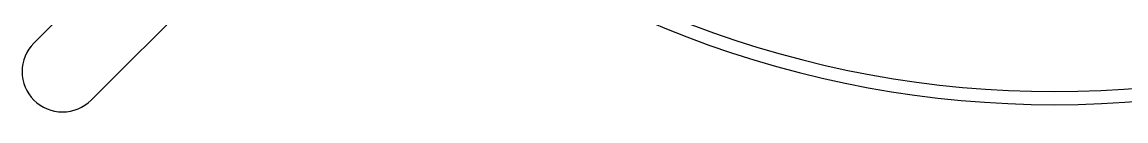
# Model space of a CAD drawing. Header units: millimetres. Extents: x 45003 to 46969, y 6653 to 6979.
# Drawn here: x 45029.3668 to 45029.4486, y 6711.2673 to 6711.2733 of the extents above; entities that cross this region are included whole.
import ezdxf

# ---------------------------------------------------------------- set-up
doc = ezdxf.new("R2010")
doc.units = ezdxf.units.MM
doc.layers.add('ARQ-EQ-COZ', color=1, linetype='Continuous')

msp = doc.modelspace()

# ---------------------------------------------------------------- linework, layer by layer
at = {"layer": 'ARQ-EQ-COZ'}
for p, q in [((45029.41930483734, 6711.324001328842), (45029.36768604231, 6711.272382533815)), ((45029.37192678545, 6711.268141790683), (45029.42354558048, 6711.31976058571))]:
    msp.add_line(p, q, dxfattribs=at)
for centre, radius, start, end in [((45029.44334551913, 6711.343801267493), 0.07502500000000001, 227.28992459307, 312.7100754069299), ((45029.44334551913, 6711.343801267493), 0.07600000000000001, 227.260501996026, 312.7394980039739), ((45029.36980369396, 6711.270261448914), 0.0029974791505, 134.9535919251283, 225.0271204406278), ((45029.36980570056, 6711.270259443027), 0.0029974795772, 224.9728889601966, 315.0463983026218)]:
    msp.add_arc(centre, radius, start, end, dxfattribs=at)

doc.saveas('drawing.dxf')
